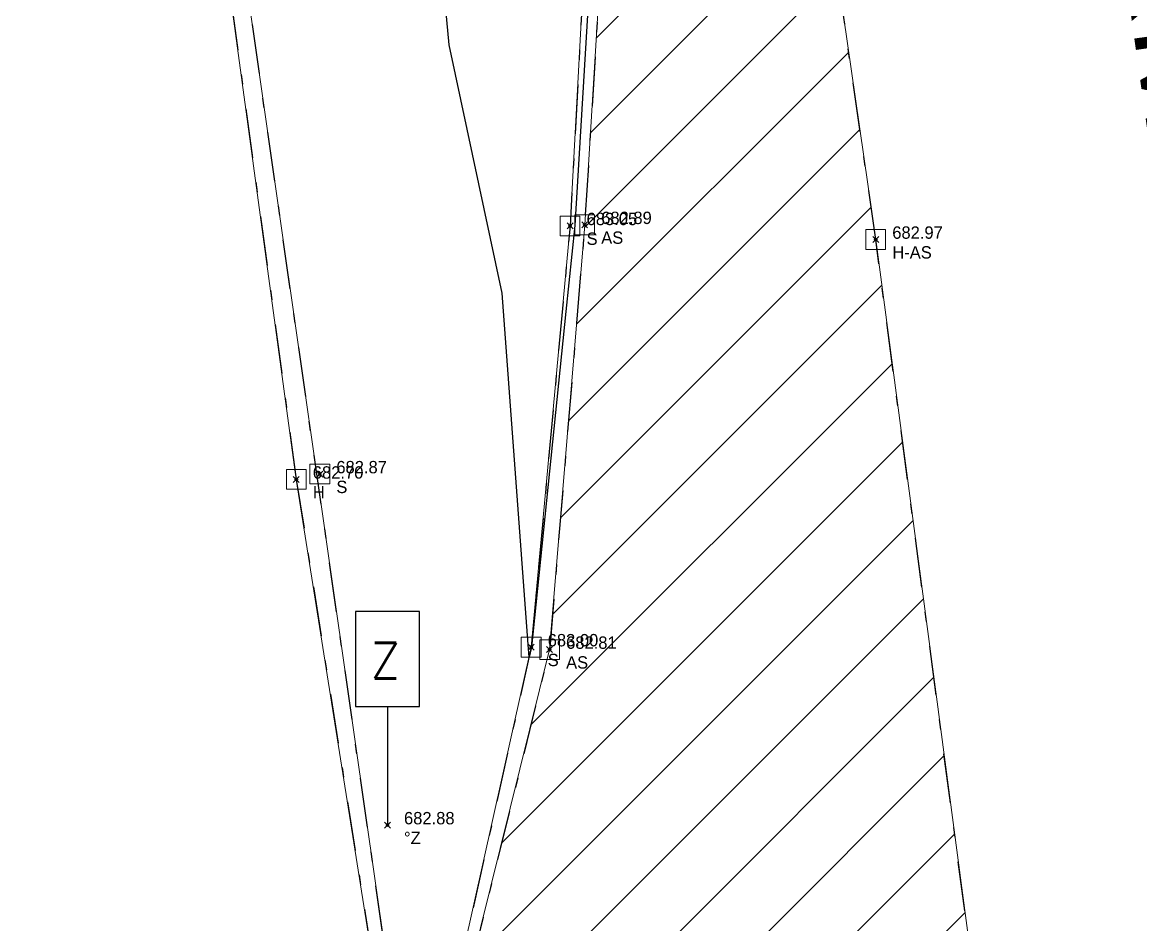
# Model space of a CAD drawing. Extents: x 350769 to 354978, y 6304672 to 6307963.
# Drawn here: x 352751.54 to 352762.85, y 6305779.28 to 6305788.4 of the extents above; entities that cross this region are included whole.
import ezdxf

# ---------------------------------------------------------------- set-up
doc = ezdxf.new("R2010")
doc.units = 0
doc.header["$PDMODE"] = 35
doc.header["$PDSIZE"] = 0.03
doc.linetypes.add('CONTINUOS', pattern=[0])
doc.linetypes.add('JPG_DASHDOT', pattern=[1, 0.5, -0.25, 0, -0.25])
doc.layers.get('0').update_dxf_attribs({"linetype": 'CONTINUOUS'})
doc.layers.add('0_ASD_TOPOGRAFIA_ELEMENTOS', color=7, linetype='CONTINUOS', lineweight=5, true_color=0xbdbdbd)
for name, color, linetype in [('1-PAVIMENTO', 161, 'CONTINUOUS'), ('1-SOLERA', 212, 'CONTINUOUS'), ('1-TEXTOS', 7, 'CONTINUOUS'), ('2-ACHURADO PAVIMENTO ASFALTICO 2', 233, 'CONTINUOUS'), ('C-TINN', 5, 'CONTINUOUS'), ('C-TOPO-MINR', 8, 'CONTINUOUS'), ('TOP-URB-SOLERAS', 2, 'JPG_DASHDOT'), ('V-NODE-TEXT DIC 2012', 31, 'CONTINUOUS'), ('Z-Z', 253, 'CONTINUOUS')]:
    doc.layers.add(name, color=color, linetype=linetype)
doc.styles.add('A', font='arial.ttf', dxfattribs={"height": 2})
doc.styles.add('ROMANS', font='romans.shx', dxfattribs={"width": 0.65})

# ---------------------------------------------------------------- blocks, each defined once
blk = doc.blocks.new('Z')
for p, q in [((0.81, 5.399), (-0.81, 5.399)), ((-0.81, 5.399), (-0.81, 3)), ((0.81, 3), (0.81, 5.399)), ((-0.81, 3), (0.81, 3)), ((0, 3), (0, 0))]:
    blk.add_line(p, q)
at = {"style": 'ROMANS'}
blk.add_text('Z', height=0.9, rotation=360, dxfattribs=at).set_placement((-0.437, 3.706))
blk = doc.blocks.new('TOPOGRAFIA')
at = {"layer": '2-ACHURADO PAVIMENTO ASFALTICO 2', "lineweight": 0, "true_color": 0xbdbdbd}
h = blk.add_hatch(dxfattribs=at)
h.set_pattern_fill('ANSI31', color=9, scale=0.2)
h.set_pattern_definition([(45, (38000, -3000), (-0.449012806053, 0.449012806053), [])])
h.paths.add_polyline_path([(390760.171, 6302786.205), (390757.925, 6302801.764), (390756.322, 6302813.174), (390755.929, 6302812.228), (390756.685, 6302806.067), (390757.278, 6302800.903), (390757.611, 6302796.793), (390757.571, 6302791.91), (390757.228, 6302786.354), (390756.873, 6302782.058), (390755.478, 6302776.428), (390756.09, 6302771.418), (390758.03, 6302757.561), (390759.143, 6302769.879), (390761.216, 6302778.327)])
at = {"layer": '1-PAVIMENTO', "color": 9, "lineweight": 0, "true_color": 0xbdbdbd, "flags": 128}
for points in [[(390756.322, 6302813.174), (390755.929, 6302812.228), (390756.685, 6302806.067), (390757.278, 6302800.903), (390757.611, 6302796.793), (390757.571, 6302791.91), (390757.228, 6302786.354), (390756.873, 6302782.058), (390755.478, 6302776.428)], [(390760.171, 6302786.205), (390757.925, 6302801.764)], [(390753.209, 6302791.887), (390754.312, 6302783.779)], [(390761.216, 6302778.327), (390760.171, 6302786.205)], [(390754.312, 6302783.779), (390755.478, 6302776.428)]]:
    blk.add_lwpolyline(points, dxfattribs=at)
at = {"layer": '1-SOLERA', "color": 9, "lineweight": 0, "true_color": 0xbdbdbd, "flags": 128}
blk.add_lwpolyline([(390756.687, 6302782.083), (390755.521, 6302776.854), (390753.361, 6302791.912), (390752.259, 6302799.841), (390750.855, 6302809.772), (390749.511, 6302819.438, -0.317033), (390751.457, 6302821.647), (390753.467, 6302821.812)], format="xyb", dxfattribs=at)
blk.add_lwpolyline([(390755.106, 6302820.539), (390755.491, 6302817.889), (390756.144, 6302813.22), (390755.782, 6302812.227), (390756.521, 6302806.046), (390757.1, 6302800.87), (390757.454, 6302796.781), (390757.378, 6302791.857), (390757.08, 6302786.343), (390756.687, 6302782.083)], dxfattribs=at)
at = {"layer": 'C-TINN', "color": 9, "linetype": 'Continuous', "lineweight": 0, "true_color": 0xbdbdbd}
for points, elevation in [([(390756.98, 6302786.243), (390756.98, 6302786.443), (390757.18, 6302786.443), (390757.18, 6302786.243), (390756.98, 6302786.243)], 683.049), ([(390757.128, 6302786.254), (390757.128, 6302786.454), (390757.328, 6302786.454), (390757.328, 6302786.254), (390757.128, 6302786.254)], 682.894), ([(390760.071, 6302786.105), (390760.071, 6302786.305), (390760.271, 6302786.305), (390760.271, 6302786.105), (390760.071, 6302786.105)], 682.97), ([(390754.45, 6302783.733), (390754.45, 6302783.933), (390754.65, 6302783.933), (390754.65, 6302783.733), (390754.45, 6302783.733)], 682.868), ([(390754.212, 6302783.679), (390754.212, 6302783.879), (390754.412, 6302783.879), (390754.412, 6302783.679), (390754.212, 6302783.679)], 682.702), ([(390756.587, 6302781.983), (390756.587, 6302782.183), (390756.787, 6302782.183), (390756.787, 6302781.983), (390756.587, 6302781.983)], 683.002), ([(390756.773, 6302781.958), (390756.773, 6302782.158), (390756.973, 6302782.158), (390756.973, 6302781.958), (390756.773, 6302781.958)], 682.806)]:
    blk.add_lwpolyline(points, dxfattribs=dict(at, elevation=elevation))
for p in [(390757.08, 6302786.343, 683.049), (390757.228, 6302786.354, 682.894), (390760.171, 6302786.205, 682.97), (390754.55, 6302783.833, 682.868), (390754.312, 6302783.779, 682.702), (390756.687, 6302782.083, 683.002), (390756.873, 6302782.058, 682.806)]:
    blk.add_point(p, dxfattribs=at)
at = {"layer": 'C-TOPO-MINR', "color": 9, "linetype": 'Continuous', "lineweight": -3, "true_color": 0xbdbdbd, "elevation": 683}
blk.add_lwpolyline([(390759.468, 6302808.81), (390759.07, 6302801.401), (390758.486, 6302797.874), (390757.946, 6302797.511), (390757.349, 6302800.022), (390757.497, 6302797.702), (390757.573, 6302796.79), (390757.528, 6302793.711), (390757.491, 6302791.888), (390757.31, 6302789.376), (390757.127, 6302786.346), (390757.038, 6302785.479), (390756.689, 6302782.083), (390756.665, 6302781.982), (390756.655, 6302782.109), (390756.395, 6302785.663), (390755.857, 6302788.174), (390755.509, 6302791.883), (390755.367, 6302794.299), (390754.565, 6302798.483), (390754.288, 6302800.272), (390753.92, 6302802.259), (390752.451, 6302808.722)], dxfattribs=at)
at = {"layer": 'V-NODE-TEXT DIC 2012', "color": 9, "lineweight": 0, "true_color": 0xbdbdbd}
for p in [(390757.08, 6302786.343), (390757.228, 6302786.354), (390760.171, 6302786.205), (390754.55, 6302783.833), (390754.312, 6302783.779), (390756.687, 6302782.083), (390756.873, 6302782.058), (390755.234, 6302780.283)]:
    blk.add_point(p, dxfattribs=at)
at = {"layer": 'Z-Z', "color": 9, "lineweight": 0, "true_color": 0xbdbdbd, "xscale": 0.4, "yscale": 0.4, "zscale": 0.4}
blk.add_blockref('Z', (390755.234, 6302780.283), dxfattribs=at)
at = {"layer": '1-TEXTOS', "color": 9, "lineweight": 0, "true_color": 0xbdbdbd, "style": 'A'}
blk.add_text('PAVIMENTO HORMIGON', height=1, rotation=278.0655, dxfattribs=at).set_placement((390761.125, 6302799.954))
at = {"layer": 'V-NODE-TEXT DIC 2012', "color": 9, "lineweight": 0, "true_color": 0xbdbdbd}
for s, p in [('683.05', (390757.247, 6302786.351)), ('682.89', (390757.395, 6302786.362)), ('682.97', (390760.338, 6302786.213)), ('S', (390757.247, 6302786.151)), ('AS', (390757.395, 6302786.162)), ('H-AS', (390760.338, 6302786.013)), ('682.87', (390754.717, 6302783.841)), ('682.70', (390754.479, 6302783.787)), ('H', (390754.479, 6302783.587)), ('S', (390754.717, 6302783.641)), ('683.00', (390756.854, 6302782.091)), ('682.81', (390757.04, 6302782.066)), ('S', (390756.854, 6302781.891)), ('AS', (390757.04, 6302781.866)), ('682.88', (390755.401, 6302780.291)), ('°Z', (390755.401, 6302780.091))]:
    blk.add_text(s, height=0.125, dxfattribs=at).set_placement(p)

msp = doc.modelspace()

# ---------------------------------------------------------------- linework, layer by layer
at = {"layer": 'TOP-URB-SOLERAS', "flags": 128}
msp.add_lwpolyline([(352756.687, 6305782.083), (352755.521, 6305776.854), (352753.361, 6305791.912), (352752.259, 6305799.841), (352750.855, 6305809.772), (352749.511, 6305819.438, -0.317033), (352751.457, 6305821.647), (352753.467, 6305821.812)], format="xyb", dxfattribs=at)
for points in [[(352755.106, 6305820.539), (352755.491, 6305817.889), (352756.144, 6305813.22), (352755.782, 6305812.227), (352756.521, 6305806.046), (352757.1, 6305800.87), (352757.454, 6305796.781), (352757.378, 6305791.857), (352757.08, 6305786.343), (352756.687, 6305782.083)], [(352756.322, 6305813.174), (352755.929, 6305812.228), (352756.685, 6305806.067), (352757.278, 6305800.903), (352757.611, 6305796.793), (352757.571, 6305791.91), (352757.228, 6305786.354), (352756.873, 6305782.058), (352755.478, 6305776.428)], [(352760.171, 6305786.205), (352757.925, 6305801.764)], [(352753.209, 6305791.887), (352754.312, 6305783.779)], [(352761.216, 6305778.327), (352760.171, 6305786.205)], [(352754.312, 6305783.779), (352755.478, 6305776.428)]]:
    msp.add_lwpolyline(points, dxfattribs=at)

# ---------------------------------------------------------------- texts
at = {"layer": '1-TEXTOS', "style": 'A'}
msp.add_text('PAVIMENTO HORMIGON', height=1, rotation=278.0655, dxfattribs=at).set_placement((352761.125, 6305799.954))

# ---------------------------------------------------------------- next in the draw order: block references
at = {"layer": '0_ASD_TOPOGRAFIA_ELEMENTOS', "color": 30, "true_color": 0xf26507}
msp.add_blockref('TOPOGRAFIA', (-38000, 3000), dxfattribs=at)

doc.saveas('drawing.dxf')
